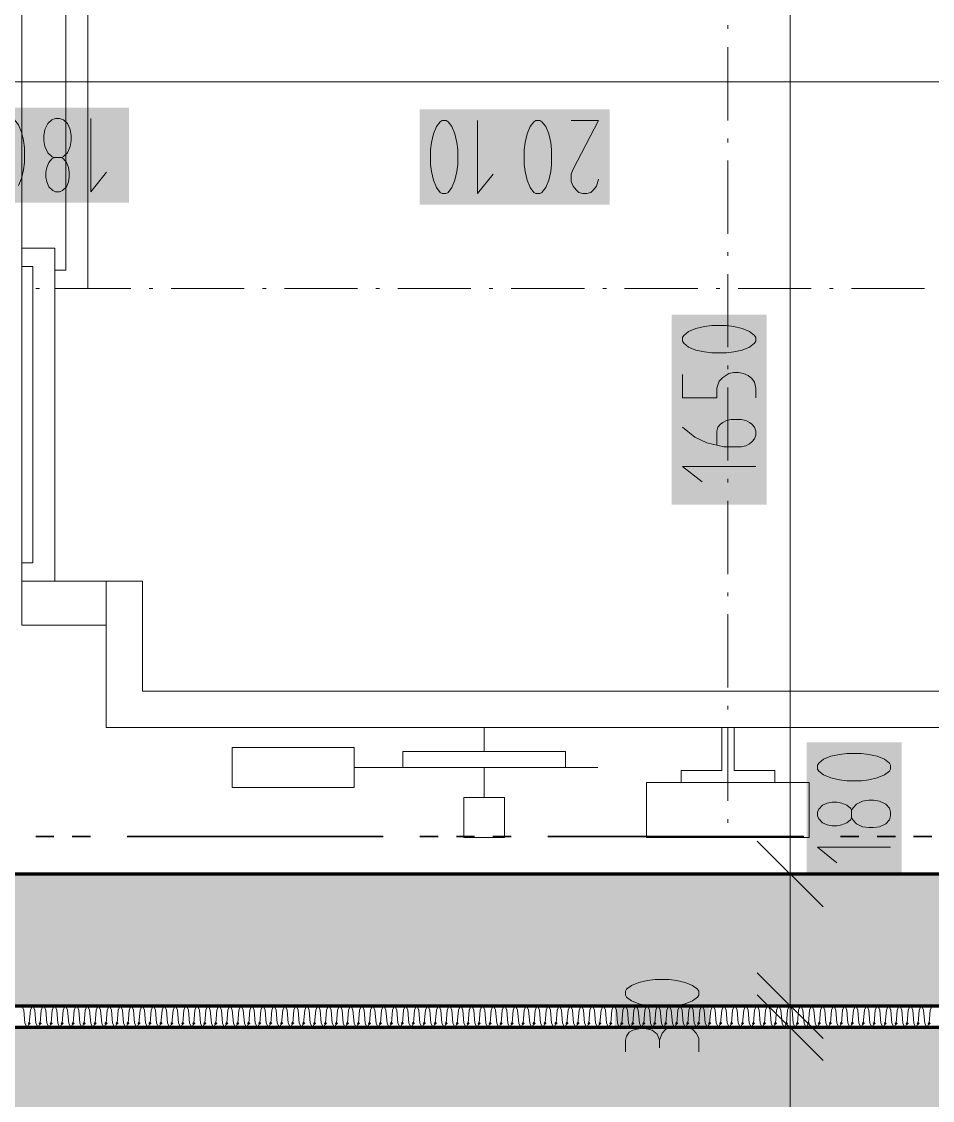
# Model space of a CAD drawing. Header units: millimetres. Extents: x 0 to 594, y 0 to 420.
# Drawn here: x 132.86 to 144.26, y 180.45 to 193.95 of the extents above; entities that cross this region are included whole.
import ezdxf

# ---------------------------------------------------------------- set-up
doc = ezdxf.new("R2010")
doc.units = ezdxf.units.MM
doc.header["$LTSCALE"] = 8
for name, color, linetype in [('PDF_Koty delkove', 7, 'Continuous'), ('PDF_Pozarni useky', 7, 'Continuous'), ('PDF_Steny obvodove nosne', 7, 'Continuous'), ('PDF_Steny sendvic', 7, 'Continuous'), ('PDF_Steny vnitrni', 7, 'Continuous'), ('PDF_Vytah', 7, 'Continuous')]:
    doc.layers.add(name, color=color, linetype=linetype)

msp = doc.modelspace()

# ---------------------------------------------------------------- linework, layer by layer
at = {"layer": 'PDF_Koty delkove', "lineweight": 18}
for points in [[(142.481, 145.412), (142.481, 159.284), (142.481, 161.364), (142.481, 163.041), (142.481, 163.866), (142.481, 166.663), (142.481, 169.099), (142.481, 171.194), (142.481, 173.529), (142.481, 179.528), (142.481, 181.36), (142.481, 181.635), (142.481, 183.283), (142.481, 198.395), (142.481, 200.044), (142.481, 200.319), (142.481, 202.151), (142.481, 202.288), (142.481, 215.614)], [(201.784, 193.196), (201.348, 193.196), (199.465, 193.196), (196.56, 193.196), (196.288, 193.196), (188.595, 193.196), (187.267, 193.196), (178.291, 193.196), (176.368, 193.196), (151.365, 193.196), (149.67, 193.196), (131.261, 193.196), (129.612, 193.196), (129.338, 193.196), (127.46, 193.196), (111.57, 193.196), (110.242, 193.196)], [(132.821, 191.898), (132.857, 191.989), (132.882, 192.096), (132.895, 192.187), (132.895, 192.37), (132.882, 192.462), (132.857, 192.569), (132.821, 192.661), (132.772, 192.722), (132.747, 192.738), (132.699, 192.738), (132.674, 192.722), (132.626, 192.661), (132.589, 192.569), (132.565, 192.462), (132.552, 192.37)], [(133.726, 192.738), (133.726, 191.822), (133.922, 192.065)], [(138.565, 192.714), (138.565, 191.798), (138.761, 192.042)], [(139.74, 192.714), (140.082, 192.714), (139.764, 192.103), (139.74, 192.042), (139.74, 191.95), (139.764, 191.89), (139.801, 191.844), (139.837, 191.813), (139.886, 191.798), (139.935, 191.798), (139.984, 191.813), (140.021, 191.844), (140.057, 191.89), (140.082, 191.98)], [(133.359, 192.249), (133.384, 192.233), (133.42, 192.187), (133.445, 192.127), (133.457, 192.065), (133.457, 192.004), (133.445, 191.944), (133.42, 191.882), (133.371, 191.836), (133.334, 191.822), (133.286, 191.822), (133.249, 191.836), (133.2, 191.882), (133.176, 191.944), (133.163, 192.004), (133.163, 192.065), (133.176, 192.127), (133.2, 192.187), (133.237, 192.233), (133.261, 192.249)], [(141.683, 190.146), (141.499, 190.146), (141.409, 190.134), (141.302, 190.11), (141.21, 190.073), (141.149, 190.024), (141.134, 189.999), (141.134, 189.951), (141.149, 189.926), (141.21, 189.878), (141.302, 189.841), (141.409, 189.816), (141.499, 189.804)], [(141.499, 189.804), (141.683, 189.804), (141.774, 189.816), (141.881, 189.841), (141.973, 189.878), (142.034, 189.926), (142.05, 189.951), (142.05, 189.999), (142.034, 190.024), (141.973, 190.073), (141.881, 190.11), (141.774, 190.134), (141.683, 190.146)], [(141.134, 189.535), (141.134, 189.241), (141.561, 189.241), (141.561, 189.364), (141.592, 189.449), (141.638, 189.498), (141.714, 189.547), (141.774, 189.559), (141.836, 189.559), (141.897, 189.547), (141.957, 189.522), (142.003, 189.486), (142.034, 189.437), (142.05, 189.364), (142.05, 189.241)], [(141.561, 188.654), (141.561, 188.825), (141.576, 188.874), (141.607, 188.911), (141.638, 188.935), (141.683, 188.96), (141.744, 188.972), (141.866, 188.972), (141.927, 188.96), (141.973, 188.935), (142.003, 188.911), (142.034, 188.874), (142.05, 188.825), (142.05, 188.777), (142.034, 188.728), (142.003, 188.691), (141.973, 188.667), (141.927, 188.642), (141.866, 188.629), (141.652, 188.629), (141.439, 188.678), (141.286, 188.752), (141.134, 188.874)], [(142.05, 188.385), (141.134, 188.385), (141.378, 188.19)], [(143.25, 183.985), (143.235, 183.961), (143.189, 183.924), (143.128, 183.9), (143.067, 183.887), (143.006, 183.887), (142.945, 183.9), (142.884, 183.924), (142.838, 183.973), (142.823, 184.01), (142.823, 184.058), (142.838, 184.095), (142.884, 184.144), (142.945, 184.169), (143.006, 184.181), (143.067, 184.181), (143.128, 184.169), (143.189, 184.144), (143.235, 184.108), (143.25, 184.083)], [(143.525, 184.205), (143.464, 184.205), (143.388, 184.193), (143.312, 184.157), (143.266, 184.108), (143.25, 184.083), (143.25, 183.985), (143.266, 183.961), (143.312, 183.912), (143.388, 183.875), (143.464, 183.863), (143.525, 183.863), (143.601, 183.875), (143.678, 183.912)], [(143.678, 183.912), (143.724, 183.961), (143.739, 184.01), (143.739, 184.058), (143.724, 184.108), (143.678, 184.157), (143.601, 184.193), (143.525, 184.205)], [(142.893, 182.871), (142.068, 183.696)], [(143.739, 183.618), (142.823, 183.618), (143.067, 183.423)], [(143.167, 183.283), (142.481, 183.283), (141.794, 183.283)], [(142.893, 181.223), (142.068, 182.047)], [(142.893, 180.948), (142.068, 181.772)], [(143.167, 181.635), (142.481, 181.635), (141.794, 181.635)], [(140.42, 181.058), (140.42, 181.204), (140.434, 181.254), (140.466, 181.302), (140.511, 181.327), (140.602, 181.351), (140.663, 181.351), (140.755, 181.327), (140.816, 181.278), (140.847, 181.204)], [(141.336, 181.058), (141.336, 181.229), (141.305, 181.29), (141.259, 181.339), (141.183, 181.363), (141.121, 181.375), (141.06, 181.375), (140.984, 181.363), (140.924, 181.339), (140.878, 181.29), (140.847, 181.204), (140.847, 181.107)], [(143.167, 181.36), (142.481, 181.36), (141.794, 181.36)]]:
    msp.add_lwpolyline(points, dxfattribs=at)
for points in [[(133.139, 192.523), (133.139, 192.462), (133.152, 192.386), (133.188, 192.31), (133.237, 192.264), (133.261, 192.249), (133.359, 192.249), (133.384, 192.264), (133.433, 192.31), (133.469, 192.386), (133.482, 192.462), (133.482, 192.523), (133.469, 192.599), (133.433, 192.676), (133.384, 192.722), (133.334, 192.738), (133.286, 192.738), (133.237, 192.722), (133.188, 192.676), (133.152, 192.599)], [(137.978, 192.347), (137.978, 192.163), (137.991, 192.073), (138.015, 191.966), (138.052, 191.874), (138.1, 191.813), (138.125, 191.798), (138.174, 191.798), (138.199, 191.813), (138.247, 191.874), (138.284, 191.966), (138.309, 192.073), (138.321, 192.163), (138.321, 192.347), (138.309, 192.438), (138.284, 192.545), (138.247, 192.637), (138.199, 192.698), (138.174, 192.714), (138.125, 192.714), (138.1, 192.698), (138.052, 192.637), (138.015, 192.545), (137.991, 192.438)], [(139.153, 192.347), (139.153, 192.163), (139.165, 192.073), (139.189, 191.966), (139.226, 191.874), (139.274, 191.813), (139.299, 191.798), (139.348, 191.798), (139.373, 191.813), (139.421, 191.874), (139.458, 191.966), (139.483, 192.073), (139.495, 192.163), (139.495, 192.347), (139.483, 192.438), (139.458, 192.545), (139.421, 192.637), (139.373, 192.698), (139.348, 192.714), (139.299, 192.714), (139.274, 192.698), (139.226, 192.637), (139.189, 192.545), (139.165, 192.438)], [(143.372, 184.792), (143.189, 184.792), (143.098, 184.78), (142.991, 184.756), (142.899, 184.719), (142.838, 184.671), (142.823, 184.646), (142.823, 184.597), (142.838, 184.572), (142.899, 184.524), (142.991, 184.487), (143.098, 184.462), (143.189, 184.45), (143.372, 184.45), (143.464, 184.462), (143.571, 184.487), (143.662, 184.524), (143.724, 184.572), (143.739, 184.597), (143.739, 184.646), (143.724, 184.671), (143.662, 184.719), (143.571, 184.756), (143.464, 184.78)], [(140.968, 181.963), (140.785, 181.963), (140.695, 181.95), (140.587, 181.926), (140.496, 181.889), (140.434, 181.841), (140.42, 181.816), (140.42, 181.767), (140.434, 181.742), (140.496, 181.694), (140.587, 181.657), (140.695, 181.632), (140.785, 181.62), (140.968, 181.62), (141.06, 181.632), (141.167, 181.657), (141.259, 181.694), (141.32, 181.742), (141.336, 181.767), (141.336, 181.816), (141.32, 181.841), (141.259, 181.889), (141.167, 181.926), (141.06, 181.95)]]:
    msp.add_lwpolyline(points, close=True, dxfattribs=at)
at = {"layer": 'PDF_Koty delkove', "color": 7, "lineweight": 18, "true_color": 0xffffff, "transparency": 33554559}
for points in [[(134.206, 192.875), (132.415, 192.875), (134.206, 191.684), (132.415, 191.684)], [(140.22, 192.851), (137.841, 192.851), (140.22, 191.661), (137.841, 191.661)], [(142.187, 187.905), (142.187, 190.283), (140.997, 187.905), (140.997, 190.283)], [(143.877, 183.138), (143.877, 184.929), (142.686, 183.138), (142.686, 184.929)], [(141.473, 180.895), (141.473, 182.1), (140.282, 180.895), (140.282, 182.1)]]:
    msp.add_solid(points, dxfattribs=at)
at = {"layer": 'PDF_Pozarni useky', "lineweight": 35}
for points in [[(133.265, 183.753), (133.036, 183.753)], [(133.723, 183.753), (133.494, 183.753)], [(137.386, 183.753), (134.181, 183.753)], [(138.073, 183.753), (137.844, 183.753)], [(138.531, 183.753), (138.302, 183.753)], [(138.989, 183.753), (138.76, 183.753)], [(142.653, 183.753), (139.447, 183.753)], [(143.34, 183.753), (143.111, 183.753)], [(143.798, 183.753), (143.569, 183.753)], [(144.255, 183.753), (144.027, 183.753)]]:
    msp.add_lwpolyline(points, dxfattribs=at)
at = {"layer": 'PDF_Steny obvodove nosne', "lineweight": 70}
msp.add_lwpolyline([(151.319, 145.275), (151.319, 181.36), (149.487, 181.36), (129.338, 181.36)], dxfattribs=at)
at = {"layer": 'PDF_Steny obvodove nosne', "color": 9, "lineweight": 9, "true_color": 0xc0c0c0, "transparency": 33554559}
msp.add_solid([(127.506, 179.528), (149.487, 179.528), (127.506, 181.36), (149.487, 181.36)], dxfattribs=at)
at = {"layer": 'PDF_Steny sendvic', "lineweight": 35}
msp.add_lwpolyline([(129.338, 181.543), (129.338, 181.36), (149.487, 181.36), (151.319, 181.36), (151.365, 181.36), (151.365, 181.635), (151.319, 181.635), (131.261, 181.635), (129.612, 181.635), (129.612, 200.044), (131.261, 200.044), (151.319, 200.044), (151.365, 200.044), (151.365, 200.319), (151.319, 200.319), (129.338, 200.319), (129.338, 200.136)], dxfattribs=at)
at = {"layer": 'PDF_Steny sendvic', "lineweight": 9}
for points in [[(132.887, 181.58), (132.862, 181.635)], [(132.994, 181.635), (132.969, 181.58)], [(133.024, 181.58), (132.999, 181.635)], [(133.131, 181.635), (133.106, 181.58)], [(133.162, 181.58), (133.137, 181.635)], [(133.268, 181.635), (133.244, 181.58)], [(133.299, 181.58), (133.274, 181.635)], [(133.406, 181.635), (133.381, 181.58)], [(133.436, 181.58), (133.412, 181.635)], [(133.543, 181.635), (133.518, 181.58)], [(133.574, 181.58), (133.549, 181.635)], [(133.681, 181.635), (133.656, 181.58)], [(133.711, 181.58), (133.686, 181.635)], [(133.818, 181.635), (133.793, 181.58)], [(133.848, 181.58), (133.824, 181.635)], [(133.955, 181.635), (133.931, 181.58)], [(133.986, 181.58), (133.961, 181.635)], [(134.093, 181.635), (134.068, 181.58)], [(134.123, 181.58), (134.099, 181.635)], [(134.23, 181.635), (134.205, 181.58)], [(134.261, 181.58), (134.236, 181.635)], [(134.367, 181.635), (134.343, 181.58)], [(134.398, 181.58), (134.373, 181.635)], [(134.505, 181.635), (134.48, 181.58)], [(134.535, 181.58), (134.511, 181.635)], [(134.642, 181.635), (134.618, 181.58)], [(134.673, 181.58), (134.648, 181.635)], [(134.78, 181.635), (134.755, 181.58)], [(134.81, 181.58), (134.785, 181.635)], [(134.917, 181.635), (134.892, 181.58)], [(134.948, 181.58), (134.923, 181.635)], [(135.054, 181.635), (135.03, 181.58)], [(135.085, 181.58), (135.06, 181.635)], [(135.192, 181.635), (135.167, 181.58)], [(135.222, 181.58), (135.198, 181.635)], [(135.329, 181.635), (135.304, 181.58)], [(135.36, 181.58), (135.335, 181.635)], [(135.467, 181.635), (135.442, 181.58)], [(135.497, 181.58), (135.472, 181.635)], [(135.604, 181.635), (135.579, 181.58)], [(135.634, 181.58), (135.61, 181.635)], [(135.741, 181.635), (135.717, 181.58)], [(135.772, 181.58), (135.747, 181.635)], [(135.879, 181.635), (135.854, 181.58)], [(135.909, 181.58), (135.884, 181.635)], [(136.016, 181.635), (135.991, 181.58)], [(136.047, 181.58), (136.022, 181.635)], [(136.153, 181.635), (136.129, 181.58)], [(136.184, 181.58), (136.159, 181.635)], [(136.291, 181.635), (136.266, 181.58)], [(136.321, 181.58), (136.297, 181.635)], [(136.428, 181.635), (136.404, 181.58)], [(136.459, 181.58), (136.434, 181.635)], [(136.566, 181.635), (136.541, 181.58)], [(136.596, 181.58), (136.571, 181.635)], [(136.703, 181.635), (136.678, 181.58)], [(136.733, 181.58), (136.709, 181.635)], [(136.84, 181.635), (136.816, 181.58)], [(136.871, 181.58), (136.846, 181.635)], [(136.978, 181.635), (136.953, 181.58)], [(137.008, 181.58), (136.984, 181.635)], [(137.115, 181.635), (137.09, 181.58)], [(137.146, 181.58), (137.121, 181.635)], [(137.253, 181.635), (137.228, 181.58)], [(137.283, 181.58), (137.258, 181.635)], [(137.39, 181.635), (137.365, 181.58)], [(137.42, 181.58), (137.396, 181.635)], [(137.527, 181.635), (137.503, 181.58)], [(137.558, 181.58), (137.533, 181.635)], [(137.665, 181.635), (137.64, 181.58)], [(137.695, 181.58), (137.67, 181.635)], [(137.802, 181.635), (137.777, 181.58)], [(137.833, 181.58), (137.808, 181.635)], [(137.939, 181.635), (137.915, 181.58)], [(137.97, 181.58), (137.945, 181.635)], [(138.077, 181.635), (138.052, 181.58)], [(138.107, 181.58), (138.083, 181.635)], [(138.214, 181.635), (138.189, 181.58)], [(138.245, 181.58), (138.22, 181.635)], [(138.352, 181.635), (138.327, 181.58)], [(138.382, 181.58), (138.357, 181.635)], [(138.489, 181.635), (138.464, 181.58)], [(138.519, 181.58), (138.495, 181.635)], [(138.626, 181.635), (138.602, 181.58)], [(138.657, 181.58), (138.632, 181.635)], [(138.764, 181.635), (138.739, 181.58)], [(138.794, 181.58), (138.769, 181.635)], [(138.901, 181.635), (138.876, 181.58)], [(138.932, 181.58), (138.907, 181.635)], [(139.039, 181.635), (139.014, 181.58)], [(139.069, 181.58), (139.044, 181.635)], [(139.176, 181.635), (139.151, 181.58)], [(139.206, 181.58), (139.182, 181.635)], [(139.313, 181.635), (139.289, 181.58)], [(139.344, 181.58), (139.319, 181.635)], [(139.451, 181.635), (139.426, 181.58)], [(139.481, 181.58), (139.456, 181.635)], [(139.588, 181.635), (139.563, 181.58)], [(139.619, 181.58), (139.594, 181.635)], [(139.725, 181.635), (139.701, 181.58)], [(139.756, 181.58), (139.731, 181.635)], [(139.863, 181.635), (139.838, 181.58)], [(139.893, 181.58), (139.869, 181.635)], [(140, 181.635), (139.975, 181.58)], [(140.031, 181.58), (140.006, 181.635)], [(140.138, 181.635), (140.113, 181.58)], [(140.168, 181.58), (140.143, 181.635)], [(140.275, 181.635), (140.25, 181.58)], [(140.305, 181.58), (140.281, 181.635)], [(140.412, 181.635), (140.388, 181.58)], [(140.443, 181.58), (140.418, 181.635)], [(140.55, 181.635), (140.525, 181.58)], [(140.58, 181.58), (140.555, 181.635)], [(140.687, 181.635), (140.662, 181.58)], [(140.718, 181.58), (140.693, 181.635)], [(140.824, 181.635), (140.8, 181.58)], [(140.855, 181.58), (140.83, 181.635)], [(140.962, 181.635), (140.937, 181.58)], [(140.992, 181.58), (140.968, 181.635)], [(141.099, 181.635), (141.074, 181.58)], [(141.13, 181.58), (141.105, 181.635)], [(141.237, 181.635), (141.212, 181.58)], [(141.267, 181.58), (141.242, 181.635)], [(141.374, 181.635), (141.349, 181.58)], [(141.404, 181.58), (141.38, 181.635)], [(141.511, 181.635), (141.487, 181.58)], [(141.542, 181.58), (141.517, 181.635)], [(141.649, 181.635), (141.624, 181.58)], [(141.679, 181.58), (141.655, 181.635)], [(141.786, 181.635), (141.761, 181.58)], [(141.817, 181.58), (141.792, 181.635)], [(141.924, 181.635), (141.899, 181.58)], [(141.954, 181.58), (141.929, 181.635)], [(142.061, 181.635), (142.036, 181.58)], [(142.091, 181.58), (142.067, 181.635)], [(142.198, 181.635), (142.174, 181.58)], [(142.229, 181.58), (142.204, 181.635)], [(142.336, 181.635), (142.311, 181.58)], [(142.366, 181.58), (142.341, 181.635)], [(142.473, 181.635), (142.448, 181.58)], [(142.504, 181.58), (142.479, 181.635)], [(142.61, 181.635), (142.586, 181.58)], [(142.641, 181.58), (142.616, 181.635)], [(142.748, 181.635), (142.723, 181.58)], [(142.778, 181.58), (142.754, 181.635)], [(142.885, 181.635), (142.86, 181.58)], [(142.916, 181.58), (142.891, 181.635)], [(143.023, 181.635), (142.998, 181.58)], [(143.053, 181.58), (143.028, 181.635)], [(143.16, 181.635), (143.135, 181.58)], [(143.19, 181.58), (143.166, 181.635)], [(143.297, 181.635), (143.273, 181.58)], [(143.328, 181.58), (143.303, 181.635)], [(143.435, 181.635), (143.41, 181.58)], [(143.465, 181.58), (143.44, 181.635)], [(143.572, 181.635), (143.547, 181.58)], [(143.603, 181.58), (143.578, 181.635)], [(143.709, 181.635), (143.685, 181.58)], [(143.74, 181.58), (143.715, 181.635)], [(143.847, 181.635), (143.822, 181.58)], [(143.877, 181.58), (143.853, 181.635)], [(143.984, 181.635), (143.959, 181.58)], [(144.015, 181.58), (143.99, 181.635)], [(144.122, 181.635), (144.097, 181.58)], [(144.152, 181.58), (144.127, 181.635)], [(144.259, 181.635), (144.234, 181.58)], [(132.9, 181.415), (132.887, 181.58)], [(132.969, 181.58), (132.955, 181.415)], [(132.969, 181.58), (132.969, 181.58)], [(133.038, 181.415), (133.024, 181.58)], [(133.106, 181.58), (133.093, 181.415)], [(133.106, 181.58), (133.106, 181.58)], [(133.175, 181.415), (133.162, 181.58)], [(133.244, 181.58), (133.23, 181.415)], [(133.244, 181.58), (133.244, 181.58)], [(133.313, 181.415), (133.299, 181.58)], [(133.381, 181.58), (133.368, 181.415)], [(133.381, 181.58), (133.381, 181.58)], [(133.45, 181.415), (133.436, 181.58)], [(133.518, 181.58), (133.505, 181.415)], [(133.518, 181.58), (133.518, 181.58)], [(133.587, 181.415), (133.574, 181.58)], [(133.656, 181.58), (133.642, 181.415)], [(133.656, 181.58), (133.656, 181.58)], [(133.725, 181.415), (133.711, 181.58)], [(133.793, 181.58), (133.78, 181.415)], [(133.793, 181.58), (133.793, 181.58)], [(133.862, 181.415), (133.848, 181.58)], [(133.931, 181.58), (133.917, 181.415)], [(133.931, 181.58), (133.931, 181.58)], [(133.999, 181.415), (133.986, 181.58)], [(134.068, 181.58), (134.054, 181.415)], [(134.068, 181.58), (134.068, 181.58)], [(134.137, 181.415), (134.123, 181.58)], [(134.205, 181.58), (134.192, 181.415)], [(134.205, 181.58), (134.205, 181.58)], [(134.274, 181.415), (134.261, 181.58)], [(134.343, 181.58), (134.329, 181.415)], [(134.343, 181.58), (134.343, 181.58)], [(134.412, 181.415), (134.398, 181.58)], [(134.48, 181.58), (134.467, 181.415)], [(134.48, 181.58), (134.48, 181.58)], [(134.549, 181.415), (134.535, 181.58)], [(134.618, 181.58), (134.604, 181.415)], [(134.618, 181.58), (134.618, 181.58)], [(134.686, 181.415), (134.673, 181.58)], [(134.755, 181.58), (134.741, 181.415)], [(134.755, 181.58), (134.755, 181.58)], [(134.824, 181.415), (134.81, 181.58)], [(134.892, 181.58), (134.879, 181.415)], [(134.892, 181.58), (134.892, 181.58)], [(134.961, 181.415), (134.948, 181.58)], [(135.03, 181.58), (135.016, 181.415)], [(135.03, 181.58), (135.03, 181.58)], [(135.098, 181.415), (135.085, 181.58)], [(135.167, 181.58), (135.153, 181.415)], [(135.167, 181.58), (135.167, 181.58)], [(135.236, 181.415), (135.222, 181.58)], [(135.304, 181.58), (135.291, 181.415)], [(135.304, 181.58), (135.304, 181.58)], [(135.373, 181.415), (135.36, 181.58)], [(135.442, 181.58), (135.428, 181.415)], [(135.442, 181.58), (135.442, 181.58)], [(135.511, 181.415), (135.497, 181.58)], [(135.579, 181.58), (135.566, 181.415)], [(135.579, 181.58), (135.579, 181.58)], [(135.579, 181.58), (135.579, 181.58)], [(135.648, 181.415), (135.634, 181.58)], [(135.717, 181.58), (135.703, 181.415)], [(135.717, 181.58), (135.717, 181.58)], [(135.785, 181.415), (135.772, 181.58)], [(135.854, 181.58), (135.84, 181.415)], [(135.854, 181.58), (135.854, 181.58)], [(135.923, 181.415), (135.909, 181.58)], [(135.991, 181.58), (135.978, 181.415)], [(135.991, 181.58), (135.991, 181.58)], [(136.06, 181.415), (136.047, 181.58)], [(136.129, 181.58), (136.115, 181.415)], [(136.129, 181.58), (136.129, 181.58)], [(136.198, 181.415), (136.184, 181.58)], [(136.266, 181.58), (136.253, 181.415)], [(136.266, 181.58), (136.266, 181.58)], [(136.335, 181.415), (136.321, 181.58)], [(136.404, 181.58), (136.39, 181.415)], [(136.404, 181.58), (136.404, 181.58)], [(136.472, 181.415), (136.459, 181.58)], [(136.541, 181.58), (136.527, 181.415)], [(136.541, 181.58), (136.541, 181.58)], [(136.61, 181.415), (136.596, 181.58)], [(136.678, 181.58), (136.665, 181.415)], [(136.678, 181.58), (136.678, 181.58)], [(136.747, 181.415), (136.733, 181.58)], [(136.816, 181.58), (136.802, 181.415)], [(136.816, 181.58), (136.816, 181.58)], [(136.884, 181.415), (136.871, 181.58)], [(136.953, 181.58), (136.939, 181.415)], [(136.953, 181.58), (136.953, 181.58)], [(137.022, 181.415), (137.008, 181.58)], [(137.09, 181.58), (137.077, 181.415)], [(137.09, 181.58), (137.09, 181.58)], [(137.159, 181.415), (137.146, 181.58)], [(137.228, 181.58), (137.214, 181.415)], [(137.228, 181.58), (137.228, 181.58)], [(137.297, 181.415), (137.283, 181.58)], [(137.365, 181.58), (137.352, 181.415)], [(137.365, 181.58), (137.365, 181.58)], [(137.434, 181.415), (137.42, 181.58)], [(137.503, 181.58), (137.489, 181.415)], [(137.503, 181.58), (137.503, 181.58)], [(137.571, 181.415), (137.558, 181.58)], [(137.64, 181.58), (137.626, 181.415)], [(137.64, 181.58), (137.64, 181.58)], [(137.709, 181.415), (137.695, 181.58)], [(137.777, 181.58), (137.764, 181.415)], [(137.777, 181.58), (137.777, 181.58)], [(137.846, 181.415), (137.833, 181.58)], [(137.915, 181.58), (137.901, 181.415)], [(137.915, 181.58), (137.915, 181.58)], [(137.984, 181.415), (137.97, 181.58)], [(138.052, 181.58), (138.038, 181.415)], [(138.052, 181.58), (138.052, 181.58)], [(138.121, 181.415), (138.107, 181.58)], [(138.189, 181.58), (138.176, 181.415)], [(138.189, 181.58), (138.189, 181.58)], [(138.258, 181.415), (138.245, 181.58)], [(138.327, 181.58), (138.313, 181.415)], [(138.327, 181.58), (138.327, 181.58)], [(138.396, 181.415), (138.382, 181.58)], [(138.464, 181.58), (138.451, 181.415)], [(138.464, 181.58), (138.464, 181.58)], [(138.533, 181.415), (138.519, 181.58)], [(138.602, 181.58), (138.588, 181.415)], [(138.602, 181.58), (138.602, 181.58)], [(138.67, 181.415), (138.657, 181.58)], [(138.739, 181.58), (138.725, 181.415)], [(138.739, 181.58), (138.739, 181.58)], [(138.808, 181.415), (138.794, 181.58)], [(138.876, 181.58), (138.863, 181.415)], [(138.876, 181.58), (138.876, 181.58)], [(138.945, 181.415), (138.932, 181.58)], [(139.014, 181.58), (139, 181.415)], [(139.014, 181.58), (139.014, 181.58)], [(139.083, 181.415), (139.069, 181.58)], [(139.151, 181.58), (139.138, 181.415)], [(139.151, 181.58), (139.151, 181.58)], [(139.22, 181.415), (139.206, 181.58)], [(139.289, 181.58), (139.275, 181.415)], [(139.289, 181.58), (139.289, 181.58)], [(139.357, 181.415), (139.344, 181.58)], [(139.426, 181.58), (139.412, 181.415)], [(139.426, 181.58), (139.426, 181.58)], [(139.495, 181.415), (139.481, 181.58)], [(139.563, 181.58), (139.55, 181.415)], [(139.563, 181.58), (139.563, 181.58)], [(139.632, 181.415), (139.619, 181.58)], [(139.701, 181.58), (139.687, 181.415)], [(139.701, 181.58), (139.701, 181.58)], [(139.77, 181.415), (139.756, 181.58)], [(139.838, 181.58), (139.824, 181.415)], [(139.838, 181.58), (139.838, 181.58)], [(139.907, 181.415), (139.893, 181.58)], [(139.975, 181.58), (139.962, 181.415)], [(139.975, 181.58), (139.975, 181.58)], [(140.044, 181.415), (140.031, 181.58)], [(140.113, 181.58), (140.099, 181.415)], [(140.113, 181.58), (140.113, 181.58)], [(140.182, 181.415), (140.168, 181.58)], [(140.25, 181.58), (140.237, 181.415)], [(140.25, 181.58), (140.25, 181.58)], [(140.319, 181.415), (140.305, 181.58)], [(140.388, 181.58), (140.374, 181.415)], [(140.388, 181.58), (140.388, 181.58)], [(140.456, 181.415), (140.443, 181.58)], [(140.525, 181.58), (140.511, 181.415)], [(140.525, 181.58), (140.525, 181.58)], [(140.594, 181.415), (140.58, 181.58)], [(140.662, 181.58), (140.649, 181.415)], [(140.662, 181.58), (140.662, 181.58)], [(140.731, 181.415), (140.718, 181.58)], [(140.8, 181.58), (140.786, 181.415)], [(140.8, 181.58), (140.8, 181.58)], [(140.869, 181.415), (140.855, 181.58)], [(140.937, 181.58), (140.924, 181.415)], [(140.937, 181.58), (140.937, 181.58)], [(141.006, 181.415), (140.992, 181.58)], [(141.074, 181.58), (141.061, 181.415)], [(141.074, 181.58), (141.074, 181.58)], [(141.143, 181.415), (141.13, 181.58)], [(141.212, 181.58), (141.198, 181.415)], [(141.212, 181.58), (141.212, 181.58)], [(141.281, 181.415), (141.267, 181.58)], [(141.349, 181.58), (141.336, 181.415)], [(141.349, 181.58), (141.349, 181.58)], [(141.418, 181.415), (141.404, 181.58)], [(141.487, 181.58), (141.473, 181.415)], [(141.487, 181.58), (141.487, 181.58)], [(141.555, 181.415), (141.542, 181.58)], [(141.624, 181.58), (141.61, 181.415)], [(141.624, 181.58), (141.624, 181.58)], [(141.693, 181.415), (141.679, 181.58)], [(141.761, 181.58), (141.748, 181.415)], [(141.761, 181.58), (141.761, 181.58)], [(141.83, 181.415), (141.817, 181.58)], [(141.899, 181.58), (141.885, 181.415)], [(141.899, 181.58), (141.899, 181.58)], [(141.968, 181.415), (141.954, 181.58)], [(142.036, 181.58), (142.023, 181.415)], [(142.036, 181.58), (142.036, 181.58)], [(142.105, 181.415), (142.091, 181.58)], [(142.174, 181.58), (142.16, 181.415)], [(142.174, 181.58), (142.174, 181.58)], [(142.242, 181.415), (142.229, 181.58)], [(142.311, 181.58), (142.297, 181.415)], [(142.311, 181.58), (142.311, 181.58)], [(142.311, 181.58), (142.311, 181.58)], [(142.38, 181.415), (142.366, 181.58)], [(142.448, 181.58), (142.435, 181.415)], [(142.448, 181.58), (142.448, 181.58)], [(142.517, 181.415), (142.504, 181.58)], [(142.586, 181.58), (142.572, 181.415)], [(142.586, 181.58), (142.586, 181.58)], [(142.655, 181.415), (142.641, 181.58)], [(142.723, 181.58), (142.709, 181.415)], [(142.723, 181.58), (142.723, 181.58)], [(142.792, 181.415), (142.778, 181.58)], [(142.86, 181.58), (142.847, 181.415)], [(142.86, 181.58), (142.86, 181.58)], [(142.929, 181.415), (142.916, 181.58)], [(142.998, 181.58), (142.984, 181.415)], [(142.998, 181.58), (142.998, 181.58)], [(143.067, 181.415), (143.053, 181.58)], [(143.135, 181.58), (143.122, 181.415)], [(143.135, 181.58), (143.135, 181.58)], [(143.204, 181.415), (143.19, 181.58)], [(143.273, 181.58), (143.259, 181.415)], [(143.273, 181.58), (143.273, 181.58)], [(143.341, 181.415), (143.328, 181.58)], [(143.41, 181.58), (143.396, 181.415)], [(143.41, 181.58), (143.41, 181.58)], [(143.479, 181.415), (143.465, 181.58)], [(143.547, 181.58), (143.534, 181.415)], [(143.547, 181.58), (143.547, 181.58)], [(143.616, 181.415), (143.603, 181.58)], [(143.685, 181.58), (143.671, 181.415)], [(143.685, 181.58), (143.685, 181.58)], [(143.754, 181.415), (143.74, 181.58)], [(143.822, 181.58), (143.809, 181.415)], [(143.822, 181.58), (143.822, 181.58)], [(143.891, 181.415), (143.877, 181.58)], [(143.959, 181.58), (143.946, 181.415)], [(143.959, 181.58), (143.959, 181.58)], [(144.028, 181.415), (144.015, 181.58)], [(144.097, 181.58), (144.083, 181.415)], [(144.097, 181.58), (144.097, 181.58)], [(144.166, 181.415), (144.152, 181.58)], [(144.234, 181.58), (144.221, 181.415)], [(144.234, 181.58), (144.234, 181.58)], [(132.9, 181.415), (132.928, 181.36)], [(132.928, 181.36), (132.955, 181.415)], [(132.928, 181.36), (132.928, 181.36)], [(133.038, 181.415), (133.065, 181.36)], [(133.065, 181.36), (133.093, 181.415)], [(133.175, 181.415), (133.203, 181.36)], [(133.203, 181.36), (133.23, 181.415)], [(133.313, 181.415), (133.34, 181.36)], [(133.34, 181.36), (133.368, 181.415)], [(133.45, 181.415), (133.477, 181.36)], [(133.477, 181.36), (133.505, 181.415)], [(133.587, 181.415), (133.615, 181.36)], [(133.615, 181.36), (133.642, 181.415)], [(133.725, 181.415), (133.752, 181.36)], [(133.752, 181.36), (133.78, 181.415)], [(133.862, 181.415), (133.89, 181.36)], [(133.89, 181.36), (133.917, 181.415)], [(133.999, 181.415), (134.027, 181.36)], [(134.027, 181.36), (134.054, 181.415)], [(134.137, 181.415), (134.164, 181.36)], [(134.164, 181.36), (134.192, 181.415)], [(134.274, 181.415), (134.302, 181.36)], [(134.302, 181.36), (134.329, 181.415)], [(134.412, 181.415), (134.439, 181.36)], [(134.439, 181.36), (134.467, 181.415)], [(134.549, 181.415), (134.576, 181.36)], [(134.576, 181.36), (134.604, 181.415)], [(134.686, 181.415), (134.714, 181.36)], [(134.714, 181.36), (134.741, 181.415)], [(134.824, 181.415), (134.851, 181.36)], [(134.851, 181.36), (134.879, 181.415)], [(134.961, 181.415), (134.989, 181.36)], [(134.989, 181.36), (135.016, 181.415)], [(135.098, 181.415), (135.126, 181.36)], [(135.126, 181.36), (135.153, 181.415)], [(135.236, 181.415), (135.263, 181.36)], [(135.263, 181.36), (135.291, 181.415)], [(135.373, 181.415), (135.401, 181.36)], [(135.401, 181.36), (135.428, 181.415)], [(135.511, 181.415), (135.538, 181.36)], [(135.538, 181.36), (135.566, 181.415)], [(135.648, 181.415), (135.676, 181.36)], [(135.676, 181.36), (135.703, 181.415)], [(135.785, 181.415), (135.813, 181.36)], [(135.813, 181.36), (135.84, 181.415)], [(135.923, 181.415), (135.95, 181.36)], [(135.95, 181.36), (135.978, 181.415)], [(136.06, 181.415), (136.088, 181.36)], [(136.088, 181.36), (136.115, 181.415)], [(136.088, 181.36), (136.088, 181.36)], [(136.198, 181.415), (136.225, 181.36)], [(136.225, 181.36), (136.253, 181.415)], [(136.335, 181.415), (136.362, 181.36)], [(136.362, 181.36), (136.39, 181.415)], [(136.362, 181.36), (136.362, 181.36)], [(136.472, 181.415), (136.5, 181.36)], [(136.5, 181.36), (136.527, 181.415)], [(136.61, 181.415), (136.637, 181.36)], [(136.637, 181.36), (136.665, 181.415)], [(136.747, 181.415), (136.775, 181.36)], [(136.775, 181.36), (136.802, 181.415)], [(136.884, 181.415), (136.912, 181.36)], [(136.912, 181.36), (136.939, 181.415)], [(137.022, 181.415), (137.049, 181.36)], [(137.049, 181.36), (137.077, 181.415)], [(137.159, 181.415), (137.187, 181.36)], [(137.187, 181.36), (137.214, 181.415)], [(137.297, 181.415), (137.324, 181.36)], [(137.324, 181.36), (137.352, 181.415)], [(137.434, 181.415), (137.461, 181.36)], [(137.461, 181.36), (137.489, 181.415)], [(137.571, 181.415), (137.599, 181.36)], [(137.599, 181.36), (137.626, 181.415)], [(137.709, 181.415), (137.736, 181.36)], [(137.736, 181.36), (137.764, 181.415)], [(137.846, 181.415), (137.874, 181.36)], [(137.874, 181.36), (137.901, 181.415)], [(137.984, 181.415), (138.011, 181.36)], [(138.011, 181.36), (138.038, 181.415)], [(138.121, 181.415), (138.148, 181.36)], [(138.148, 181.36), (138.176, 181.415)], [(138.258, 181.415), (138.286, 181.36)], [(138.286, 181.36), (138.313, 181.415)], [(138.396, 181.415), (138.423, 181.36)], [(138.423, 181.36), (138.451, 181.415)], [(138.533, 181.415), (138.561, 181.36)], [(138.561, 181.36), (138.588, 181.415)], [(138.67, 181.415), (138.698, 181.36)], [(138.698, 181.36), (138.725, 181.415)], [(138.808, 181.415), (138.835, 181.36)], [(138.835, 181.36), (138.863, 181.415)], [(138.945, 181.415), (138.973, 181.36)], [(138.973, 181.36), (139, 181.415)], [(139.083, 181.415), (139.11, 181.36)], [(139.11, 181.36), (139.138, 181.415)], [(139.22, 181.415), (139.247, 181.36)], [(139.247, 181.36), (139.275, 181.415)], [(139.357, 181.415), (139.385, 181.36)], [(139.385, 181.36), (139.412, 181.415)], [(139.495, 181.415), (139.522, 181.36)], [(139.522, 181.36), (139.55, 181.415)], [(139.522, 181.36), (139.522, 181.36)], [(139.632, 181.415), (139.66, 181.36)], [(139.66, 181.36), (139.687, 181.415)], [(139.77, 181.415), (139.797, 181.36)], [(139.797, 181.36), (139.824, 181.415)], [(139.797, 181.36), (139.797, 181.36)], [(139.907, 181.415), (139.934, 181.36)], [(139.934, 181.36), (139.962, 181.415)], [(140.044, 181.415), (140.072, 181.36)], [(140.072, 181.36), (140.099, 181.415)], [(140.182, 181.415), (140.209, 181.36)], [(140.209, 181.36), (140.237, 181.415)], [(140.319, 181.415), (140.346, 181.36)], [(140.346, 181.36), (140.374, 181.415)], [(140.456, 181.415), (140.484, 181.36)], [(140.484, 181.36), (140.511, 181.415)], [(140.594, 181.415), (140.621, 181.36)], [(140.621, 181.36), (140.649, 181.415)], [(140.731, 181.415), (140.759, 181.36)], [(140.759, 181.36), (140.786, 181.415)], [(140.869, 181.415), (140.896, 181.36)], [(140.896, 181.36), (140.924, 181.415)], [(141.006, 181.415), (141.033, 181.36)], [(141.033, 181.36), (141.061, 181.415)], [(141.143, 181.415), (141.171, 181.36)], [(141.171, 181.36), (141.198, 181.415)], [(141.281, 181.415), (141.308, 181.36)], [(141.308, 181.36), (141.336, 181.415)], [(141.418, 181.415), (141.446, 181.36)], [(141.446, 181.36), (141.473, 181.415)], [(141.555, 181.415), (141.583, 181.36)], [(141.583, 181.36), (141.61, 181.415)], [(141.693, 181.415), (141.72, 181.36)], [(141.72, 181.36), (141.748, 181.415)], [(141.83, 181.415), (141.858, 181.36)], [(141.858, 181.36), (141.885, 181.415)], [(141.968, 181.415), (141.995, 181.36)], [(141.995, 181.36), (142.023, 181.415)], [(142.105, 181.415), (142.132, 181.36)], [(142.132, 181.36), (142.16, 181.415)], [(142.242, 181.415), (142.27, 181.36)], [(142.27, 181.36), (142.297, 181.415)], [(142.38, 181.415), (142.407, 181.36)], [(142.407, 181.36), (142.435, 181.415)], [(142.517, 181.415), (142.545, 181.36)], [(142.545, 181.36), (142.572, 181.415)], [(142.655, 181.415), (142.682, 181.36)], [(142.682, 181.36), (142.709, 181.415)], [(142.792, 181.415), (142.819, 181.36)], [(142.819, 181.36), (142.847, 181.415)], [(142.929, 181.415), (142.957, 181.36)], [(142.957, 181.36), (142.984, 181.415)], [(143.067, 181.415), (143.094, 181.36)], [(143.094, 181.36), (143.122, 181.415)], [(143.204, 181.415), (143.232, 181.36)], [(143.232, 181.36), (143.259, 181.415)], [(143.341, 181.415), (143.369, 181.36)], [(143.369, 181.36), (143.396, 181.415)], [(143.479, 181.415), (143.506, 181.36)], [(143.506, 181.36), (143.534, 181.415)], [(143.616, 181.415), (143.644, 181.36)], [(143.644, 181.36), (143.671, 181.415)], [(143.754, 181.415), (143.781, 181.36)], [(143.781, 181.36), (143.809, 181.415)], [(143.891, 181.415), (143.918, 181.36)], [(143.918, 181.36), (143.946, 181.415)], [(144.028, 181.415), (144.056, 181.36)], [(144.056, 181.36), (144.083, 181.415)], [(144.166, 181.415), (144.193, 181.36)], [(144.193, 181.36), (144.221, 181.415)]]:
    msp.add_lwpolyline(points, dxfattribs=at)
at = {"layer": 'PDF_Steny sendvic', "lineweight": 9, "transparency": 33554559}
for points in [[(132.955, 181.394), (132.935, 181.415), (132.976, 181.415), (132.955, 181.436)], [(133.093, 181.394), (133.072, 181.415), (133.113, 181.415), (133.093, 181.436)], [(133.23, 181.394), (133.21, 181.415), (133.251, 181.415), (133.23, 181.436)], [(133.368, 181.394), (133.347, 181.415), (133.388, 181.415), (133.368, 181.436)], [(133.505, 181.394), (133.484, 181.415), (133.526, 181.415), (133.505, 181.436)], [(133.642, 181.394), (133.622, 181.415), (133.663, 181.415), (133.642, 181.436)], [(133.78, 181.394), (133.759, 181.415), (133.8, 181.415), (133.78, 181.436)], [(133.917, 181.394), (133.896, 181.415), (133.938, 181.415), (133.917, 181.436)], [(134.054, 181.394), (134.034, 181.415), (134.075, 181.415), (134.054, 181.436)], [(134.192, 181.394), (134.171, 181.415), (134.212, 181.415), (134.192, 181.436)], [(134.329, 181.394), (134.309, 181.415), (134.35, 181.415), (134.329, 181.436)], [(134.467, 181.394), (134.446, 181.415), (134.487, 181.415), (134.467, 181.436)], [(134.604, 181.394), (134.583, 181.415), (134.625, 181.415), (134.604, 181.436)], [(134.741, 181.394), (134.721, 181.415), (134.762, 181.415), (134.741, 181.436)], [(134.879, 181.394), (134.858, 181.415), (134.899, 181.415), (134.879, 181.436)], [(135.016, 181.394), (134.995, 181.415), (135.037, 181.415), (135.016, 181.436)], [(135.153, 181.394), (135.133, 181.415), (135.174, 181.415), (135.153, 181.436)], [(135.291, 181.394), (135.27, 181.415), (135.311, 181.415), (135.291, 181.436)], [(135.428, 181.394), (135.408, 181.415), (135.449, 181.415), (135.428, 181.436)], [(135.566, 181.394), (135.545, 181.415), (135.586, 181.415), (135.566, 181.436)], [(135.703, 181.394), (135.682, 181.415), (135.724, 181.415), (135.703, 181.436)], [(135.84, 181.394), (135.82, 181.415), (135.861, 181.415), (135.84, 181.436)], [(135.978, 181.394), (135.957, 181.415), (135.998, 181.415), (135.978, 181.436)], [(136.115, 181.394), (136.095, 181.415), (136.136, 181.415), (136.115, 181.436)], [(136.253, 181.394), (136.232, 181.415), (136.273, 181.415), (136.253, 181.436)], [(136.39, 181.394), (136.369, 181.415), (136.411, 181.415), (136.39, 181.436)], [(136.527, 181.394), (136.507, 181.415), (136.548, 181.415), (136.527, 181.436)], [(136.665, 181.394), (136.644, 181.415), (136.685, 181.415), (136.665, 181.436)], [(136.802, 181.394), (136.781, 181.415), (136.823, 181.415), (136.802, 181.436)], [(136.939, 181.394), (136.919, 181.415), (136.96, 181.415), (136.939, 181.436)], [(137.077, 181.394), (137.056, 181.415), (137.097, 181.415), (137.077, 181.436)], [(137.214, 181.394), (137.194, 181.415), (137.235, 181.415), (137.214, 181.436)], [(137.352, 181.394), (137.331, 181.415), (137.372, 181.415), (137.352, 181.436)], [(137.489, 181.394), (137.468, 181.415), (137.51, 181.415), (137.489, 181.436)], [(137.626, 181.394), (137.606, 181.415), (137.647, 181.415), (137.626, 181.436)], [(137.764, 181.394), (137.743, 181.415), (137.784, 181.415), (137.764, 181.436)], [(137.901, 181.394), (137.881, 181.415), (137.922, 181.415), (137.901, 181.436)], [(138.038, 181.394), (138.018, 181.415), (138.059, 181.415), (138.038, 181.436)], [(138.176, 181.394), (138.155, 181.415), (138.196, 181.415), (138.176, 181.436)], [(138.313, 181.394), (138.293, 181.415), (138.334, 181.415), (138.313, 181.436)], [(138.451, 181.394), (138.43, 181.415), (138.471, 181.415), (138.451, 181.436)], [(138.588, 181.394), (138.567, 181.415), (138.609, 181.415), (138.588, 181.436)], [(138.725, 181.394), (138.705, 181.415), (138.746, 181.415), (138.725, 181.436)], [(138.863, 181.394), (138.842, 181.415), (138.883, 181.415), (138.863, 181.436)], [(139, 181.394), (138.98, 181.415), (139.021, 181.415), (139, 181.436)], [(139.138, 181.394), (139.117, 181.415), (139.158, 181.415), (139.138, 181.436)], [(139.275, 181.394), (139.254, 181.415), (139.296, 181.415), (139.275, 181.436)], [(139.412, 181.394), (139.392, 181.415), (139.433, 181.415), (139.412, 181.436)], [(139.55, 181.394), (139.529, 181.415), (139.57, 181.415), (139.55, 181.436)], [(139.687, 181.394), (139.666, 181.415), (139.708, 181.415), (139.687, 181.436)], [(139.824, 181.394), (139.804, 181.415), (139.845, 181.415), (139.824, 181.436)], [(139.962, 181.394), (139.941, 181.415), (139.982, 181.415), (139.962, 181.436)], [(140.099, 181.394), (140.079, 181.415), (140.12, 181.415), (140.099, 181.436)], [(140.237, 181.394), (140.216, 181.415), (140.257, 181.415), (140.237, 181.436)], [(140.374, 181.394), (140.353, 181.415), (140.395, 181.415), (140.374, 181.436)], [(140.511, 181.394), (140.491, 181.415), (140.532, 181.415), (140.511, 181.436)], [(140.649, 181.394), (140.628, 181.415), (140.669, 181.415), (140.649, 181.436)], [(140.786, 181.394), (140.766, 181.415), (140.807, 181.415), (140.786, 181.436)], [(140.924, 181.394), (140.903, 181.415), (140.944, 181.415), (140.924, 181.436)], [(141.061, 181.394), (141.04, 181.415), (141.081, 181.415), (141.061, 181.436)], [(141.198, 181.394), (141.178, 181.415), (141.219, 181.415), (141.198, 181.436)], [(141.336, 181.394), (141.315, 181.415), (141.356, 181.415), (141.336, 181.436)], [(141.473, 181.394), (141.452, 181.415), (141.494, 181.415), (141.473, 181.436)], [(141.61, 181.394), (141.59, 181.415), (141.631, 181.415), (141.61, 181.436)], [(141.748, 181.394), (141.727, 181.415), (141.768, 181.415), (141.748, 181.436)], [(141.885, 181.394), (141.865, 181.415), (141.906, 181.415), (141.885, 181.436)], [(142.023, 181.394), (142.002, 181.415), (142.043, 181.415), (142.023, 181.436)], [(142.16, 181.394), (142.139, 181.415), (142.181, 181.415), (142.16, 181.436)], [(142.297, 181.394), (142.277, 181.415), (142.318, 181.415), (142.297, 181.436)], [(142.435, 181.394), (142.414, 181.415), (142.455, 181.415), (142.435, 181.436)], [(142.572, 181.394), (142.551, 181.415), (142.593, 181.415), (142.572, 181.436)], [(142.709, 181.394), (142.689, 181.415), (142.73, 181.415), (142.709, 181.436)], [(142.847, 181.394), (142.826, 181.415), (142.867, 181.415), (142.847, 181.436)], [(142.984, 181.394), (142.964, 181.415), (143.005, 181.415), (142.984, 181.436)], [(143.122, 181.394), (143.101, 181.415), (143.142, 181.415), (143.122, 181.436)], [(143.259, 181.394), (143.238, 181.415), (143.28, 181.415), (143.259, 181.436)], [(143.396, 181.394), (143.376, 181.415), (143.417, 181.415), (143.396, 181.436)], [(143.534, 181.394), (143.513, 181.415), (143.554, 181.415), (143.534, 181.436)], [(143.671, 181.394), (143.651, 181.415), (143.692, 181.415), (143.671, 181.436)], [(143.809, 181.394), (143.788, 181.415), (143.829, 181.415), (143.809, 181.436)], [(143.946, 181.394), (143.925, 181.415), (143.967, 181.415), (143.946, 181.436)], [(144.083, 181.394), (144.063, 181.415), (144.104, 181.415), (144.083, 181.436)], [(144.221, 181.394), (144.2, 181.415), (144.241, 181.415), (144.221, 181.436)]]:
    msp.add_solid(points, dxfattribs=at)
at = {"layer": 'PDF_Steny vnitrni', "lineweight": 70}
for points in [[(131.261, 181.635), (151.319, 181.635), (151.319, 183.283)], [(149.67, 183.283), (131.261, 183.283)]]:
    msp.add_lwpolyline(points, dxfattribs=at)
at = {"layer": 'PDF_Steny vnitrni', "color": 9, "lineweight": 9, "true_color": 0xc0c0c0, "transparency": 33554559}
msp.add_solid([(131.261, 181.635), (151.319, 181.635), (131.261, 183.283), (151.319, 183.283)], dxfattribs=at)
at = {"layer": 'PDF_Vytah', "lineweight": 9}
for points in [[(134.375, 186.947), (133.917, 186.947), (132.864, 186.947), (132.864, 187.176), (133.001, 187.176), (133.001, 190.885), (132.864, 190.885), (132.864, 191.114), (133.276, 191.114), (133.276, 186.947), (132.864, 186.947), (132.864, 198.167), (133.917, 198.167), (133.917, 196.106), (133.917, 194.503), (133.688, 194.503), (133.688, 194.274), (134.375, 194.274)], [(141.702, 193.86), (141.702, 193.906)], [(141.702, 192.715), (141.702, 193.631)], [(141.702, 192.44), (141.702, 192.486)], [(141.702, 191.295), (141.702, 192.211)], [(141.702, 191.021), (141.702, 191.066)], [(141.702, 189.876), (141.702, 190.792)], [(133.082, 190.611), (133.036, 190.611)], [(134.227, 190.611), (133.311, 190.611)], [(134.501, 190.611), (134.456, 190.611)], [(135.646, 190.611), (134.73, 190.611)], [(135.921, 190.611), (135.875, 190.611)], [(137.066, 190.611), (136.15, 190.611)], [(137.341, 190.611), (137.295, 190.611)], [(138.485, 190.611), (137.57, 190.611)], [(138.76, 190.611), (138.714, 190.611)], [(139.905, 190.611), (138.989, 190.611)], [(140.18, 190.611), (140.134, 190.611)], [(141.325, 190.611), (140.409, 190.611)], [(141.599, 190.611), (141.554, 190.611)], [(142.744, 190.611), (141.828, 190.611)], [(143.019, 190.611), (142.973, 190.611)], [(144.164, 190.611), (143.248, 190.611)], [(141.702, 189.601), (141.702, 189.647)], [(141.702, 188.456), (141.702, 189.372)], [(141.702, 188.181), (141.702, 188.227)], [(141.702, 187.036), (141.702, 187.952)], [(132.864, 186.947), (132.864, 186.397), (133.917, 186.397)], [(147.655, 186.947), (147.655, 185.115), (133.917, 185.115)], [(133.917, 185.115), (133.917, 186.947)], [(148.708, 186.947), (147.655, 186.947), (147.197, 186.947), (147.197, 185.573), (134.375, 185.573)], [(134.375, 185.573), (134.375, 186.947)], [(141.702, 186.762), (141.702, 186.807)], [(141.702, 185.617), (141.702, 186.533)], [(141.702, 185.342), (141.702, 185.388)], [(138.649, 184.815), (138.649, 185.115)], [(138.649, 184.815), (138.649, 185.115)], [(141.702, 184.197), (141.702, 185.113)], [(135.494, 184.865), (135.494, 184.364), (137.021, 184.364), (137.021, 184.865)], [(137.021, 184.865), (135.494, 184.865)], [(137.631, 184.614), (137.631, 184.815), (139.667, 184.815), (139.667, 184.614)], [(137.631, 184.614), (137.631, 184.815), (139.667, 184.815), (139.667, 184.614)], [(138.649, 184.242), (138.649, 184.614)], [(138.649, 184.242), (138.649, 184.614)], [(141.702, 183.922), (141.702, 183.968)], [(141.702, 183.741), (141.702, 183.741)]]:
    msp.add_lwpolyline(points, dxfattribs=at)
for points in [[(133.688, 194.778), (133.688, 190.611), (133.276, 190.611), (133.276, 190.839), (133.413, 190.839), (133.413, 194.549), (133.276, 194.549), (133.276, 194.778)], [(141.117, 184.579), (141.117, 184.428), (141.117, 184.579), (141.626, 184.579), (141.626, 185.115), (141.626, 184.579)], [(142.287, 184.579), (142.287, 184.428), (142.287, 184.579), (141.778, 184.579), (141.778, 185.115), (141.778, 184.579)], [(135.494, 184.364), (137.021, 184.364), (137.021, 184.865), (135.494, 184.865)], [(140.074, 184.614), (137.021, 184.614)], [(142.72, 183.741), (142.72, 184.428), (140.684, 184.428), (140.684, 183.741)], [(142.72, 183.741), (142.72, 184.428), (140.684, 184.428), (140.684, 183.741)], [(138.903, 183.741), (138.395, 183.741), (138.395, 184.242), (138.903, 184.242)], [(138.903, 183.741), (138.395, 183.741), (138.395, 184.242), (138.903, 184.242)]]:
    msp.add_lwpolyline(points, close=True, dxfattribs=at)

doc.saveas('drawing.dxf')
